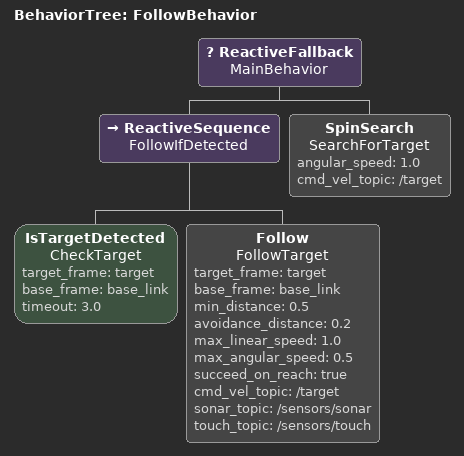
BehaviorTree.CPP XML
<?xml version="1.0"?>
<root BTCPP_format="4">

  <BehaviorTree ID="FollowBehavior">

    <ReactiveFallback name="MainBehavior">

      <!-- Branch 1: If target is detected, follow it -->
      <ReactiveSequence name="FollowIfDetected">

        <IsTargetDetected
          name="CheckTarget"
          target_frame="target"
          base_frame="base_link"
          timeout="3.0"/>

        <Follow
          name="FollowTarget"
          target_frame="target"
          base_frame="base_link"
          min_distance="0.5"
          avoidance_distance="0.2"
          max_linear_speed="1.0"
          max_angular_speed="0.5"
          succeed_on_reach="true"
          cmd_vel_topic="/target"
          sonar_topic="/sensors/sonar"
          touch_topic="/sensors/touch"/>

      </ReactiveSequence>

      <!-- Branch 2: If target not detected, spin to search -->
      <SpinSearch
        name="SearchForTarget"
        angular_speed="1.0"
        cmd_vel_topic="/target"/>

    </ReactiveFallback>

  </BehaviorTree>

</root>
